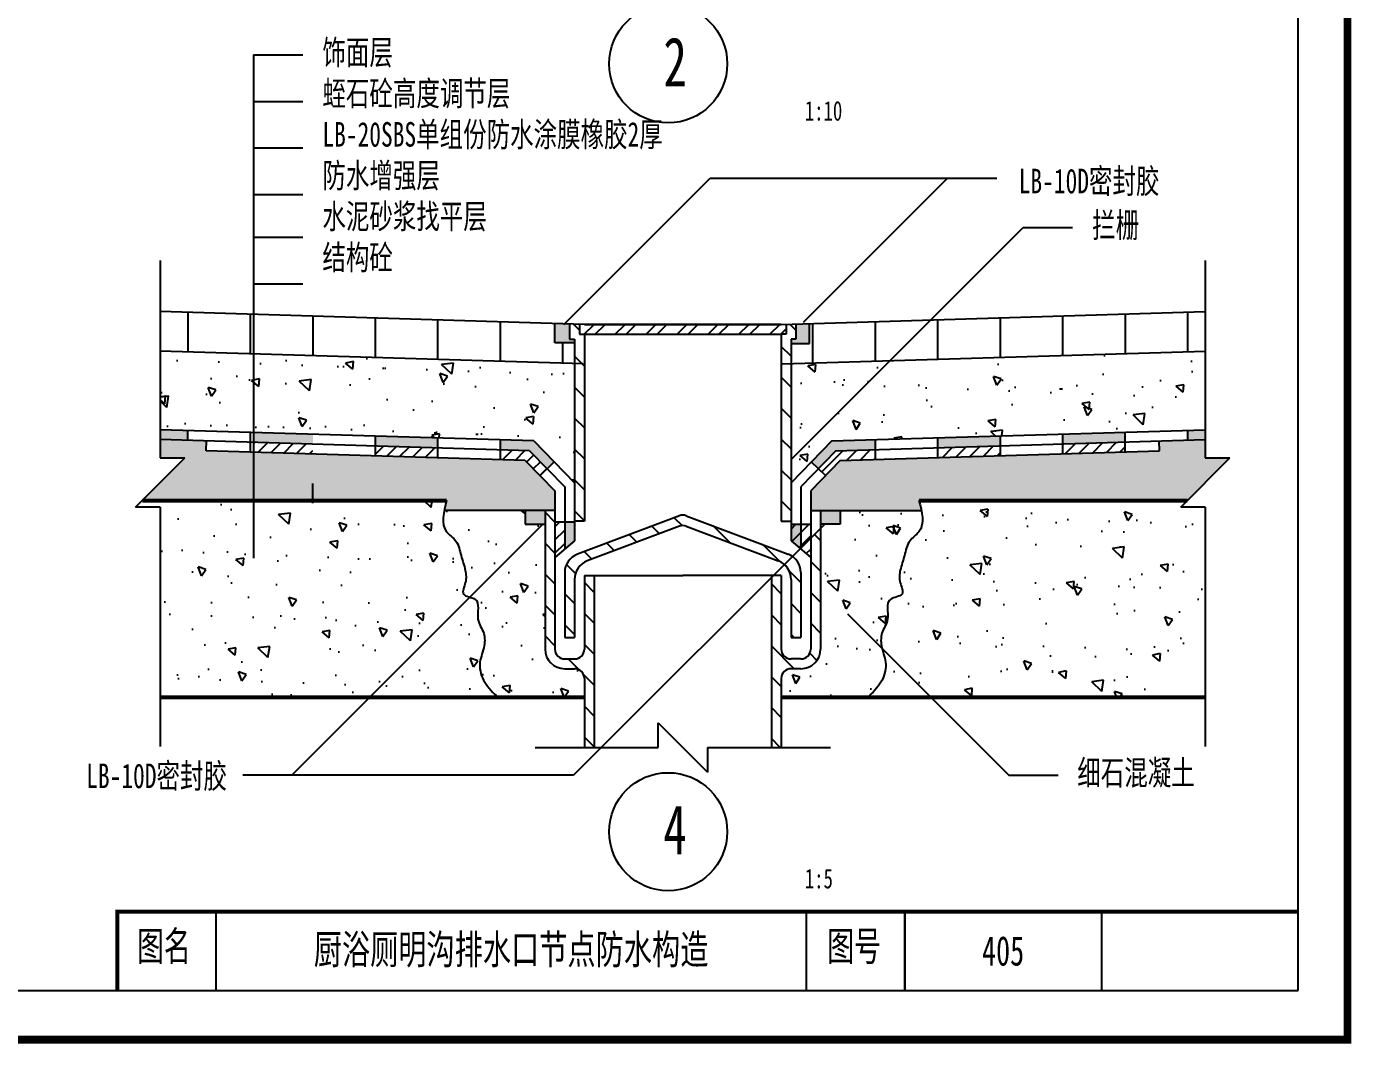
# Model space of a CAD drawing. Extents: x -1435 to -294, y -762 to 85.
# Drawn here: x -1299.1 to -1164.4, y -111.8 to -8.5 of the extents above; entities that cross this region are included whole.
import ezdxf

# ---------------------------------------------------------------- set-up
doc = ezdxf.new("R2010")
doc.units = 0
doc.layers.get('0').update_dxf_attribs({"linetype": 'CONTINUOUS'})
doc.styles.get("Standard").update_dxf_attribs({"font": 'SimSun.ttf', "width": 0.7, "height": 2.5})
pattern_1 = [(140, (-1035, 447.404), (0.79695, 9.10923), [0.9525, -10.4775]), (85, (-1035, 447.404), (-9.55283, -1.76214), [0.762, -8.382]), (190.451, (-1034.934, 448.163), (-8.75583, 7.34713), [0.8095, -8.9045]), (136.1842, (-1037.54, 447.404), (2.10212, 13.55395), [1.42875, -15.71625]), (186.6356, (-1037.365, 448.533), (-12.37128, 11.8702), [1.21425, -13.35675]), (81.184, (-1037.54, 447.404), (-12.37126, 11.87023), [1.143, -12.573]), (111, (-1036.905, 448.674), (5.11328, 7.58074), [0.9525, -10.4775]), (56, (-1036.905, 448.674), (-9.2094, 3.0901), [0.762, -8.382]), (161.4514, (-1036.479, 449.3055), (-4.09614, 10.67082), [0.8095, -8.9045]), (127.5, (-1035, 447.4038), (-4.227752, 0.15443), [0, -8.2804, 0, -8.509, 0, -8.41375]), (97.5, (-1035, 447.404), (-5.00903, 3.340983), [0, -4.8514, 0, -8.0899, 0, -3.20675]), (57.5, (-1035, 444.5717), (0.286437, 6.77953), [0, -3.175, 0, -9.906, 0, -13.1445]), (47.5, (-1035, 443.3017), (-1.271325, 7.40646), [0, -4.1275, 0, -6.5786, 0, -9.3345])]
pattern_2 = [(45, (-1035, 447.4038), (-0.6735192, 0.6735192), [])]

msp = doc.modelspace()

# ---------------------------------------------------------------- hatches: boundary and pattern name
h = msp.add_hatch()
h.set_pattern_fill('ANSI31', color=256, scale=2, angle=45, style=0)
h.set_pattern_definition([(90, (-1035, 447.404), (-6.35, 1e-15), [])])
h.paths.add_polyline_path([(-1243.37, -42.72), (-1243.37, -40.62), (-1245.37, -40.62), (-1245.37, -38.66), (-1275.99, -37.74), (-1275.99, -41.74)])
h.paths.add_polyline_path([(-1275.99, -37.74), (-1285.47, -37.45), (-1285.47, -41.46), (-1275.99, -41.74)])
h.paths.add_polyline_path([(-1219.49, -38.66), (-1219.49, -40.68), (-1221.37, -40.68), (-1221.37, -42.72), (-1211.29, -42.42), (-1207.16, -38.29)])
h.paths.add_polyline_path([(-1179.27, -41.46), (-1179.27, -37.45), (-1207.16, -38.29), (-1211.29, -42.42)])
h = msp.add_hatch()
h.set_pattern_fill('STEEL', color=256, scale=0.7, style=0)
h.set_pattern_definition([(45, (-1160, 434.4038), (-1.571545, 1.571545), []), (45, (-1160, 435.515), (-1.571545, 1.571545), [])])
h.paths.add_polyline_path([(-1346.87, -43.73), (-1347.37, -43.75), (-1367.37, -43.75), (-1367.87, -43.73), (-1367.87, -44.75), (-1367.37, -44.75), (-1347.37, -44.75), (-1346.87, -44.75)])
h.paths.add_polyline_path([(-1221.87, -38.73), (-1222.37, -38.75), (-1242.37, -38.75), (-1242.87, -38.73), (-1242.87, -39.75), (-1242.37, -39.75), (-1222.37, -39.75), (-1221.87, -39.75)])
h = msp.add_hatch(color=256)
h.paths.add_polyline_path([(-1245.37, -40.62), (-1243.37, -40.62), (-1243.37, -40.25), (-1243.87, -40.25), (-1243.87, -38.7), (-1245.37, -38.66)])
h.paths.add_polyline_path([(-1219.49, -38.66), (-1220.87, -38.7), (-1220.87, -40.25), (-1221.37, -40.25), (-1221.37, -40.68), (-1219.49, -40.68)])
h.paths.add_polyline_path([(-1216.37, -59.06), (-1216.37, -57.66), (-1218.37, -57.66), (-1218.37, -59.06)])
h.paths.add_polyline_path([(-1246.37, -59.06), (-1246.37, -57.66), (-1248.37, -57.66), (-1248.37, -59.06)])
h = msp.add_hatch()
h.set_pattern_fill('ANSI31', color=256, scale=0.7, angle=90, style=0)
h.set_pattern_definition([(135, (-1035, 447.4038), (-1.571545, -1.571545), [])])
h.paths.add_polyline_path([(-1243.37, -72.76), (-1244.37, -72.76, -0.414214), (-1245.37, -71.76), (-1245.37, -57.66), (-1246.37, -57.66), (-1246.37, -71.75, 0.414214), (-1244.37, -73.75), (-1243.37, -73.75, -0.414214), (-1242.37, -74.75), (-1242.37, -81.75), (-1241.37, -81.75), (-1241.37, -64.28), (-1242.37, -64.28), (-1242.37, -71.76, -0.414214)])
h.paths.add_polyline_path([(-1243.07, -62.1, 0.312183), (-1244.37, -63.98), (-1244.37, -70.59), (-1243.37, -70.59), (-1243.37, -64.67, -0.312183), (-1242.07, -62.8), (-1232.72, -59.27, -0.182182), (-1232.02, -59.27), (-1222.66, -62.8, -0.089799), (-1222.05, -63.16), (-1221.23, -62.34, 0.06218), (-1221.66, -62.1), (-1232.02, -58.2, 0.182182), (-1232.72, -58.2)])
h.paths.add_polyline_path([(-1222.37, -71.76), (-1222.37, -64.28), (-1223.17, -64.28), (-1223.37, -64.48), (-1223.37, -81.75), (-1222.37, -81.75), (-1222.37, -74.75, -0.414214), (-1221.37, -73.75), (-1220.37, -73.75, 0.414214), (-1218.37, -71.75), (-1218.37, -59.48), (-1219.37, -60.48), (-1219.37, -71.76, -0.414214), (-1220.37, -72.76), (-1221.37, -72.76, -0.414214)])
h.paths.add_polyline_path([(-1220.37, -63.98, 0.245243), (-1221.23, -62.34), (-1222.05, -63.16, -0.21632), (-1221.37, -64.67), (-1221.37, -70.59), (-1220.37, -70.59)], flags=17)
h.paths.add_polyline_path([(-1221.37, -40.25), (-1220.87, -40.25), (-1220.87, -38.7), (-1221.87, -38.73), (-1221.87, -39.75), (-1222.37, -39.75), (-1222.37, -58.75), (-1221.37, -58.75)])
h.paths.add_polyline_path([(-1243.37, -58.75), (-1242.37, -58.75), (-1242.37, -39.75), (-1242.87, -39.75), (-1242.87, -38.73), (-1243.87, -38.7), (-1243.87, -40.25), (-1243.37, -40.25)])
h = msp.add_hatch()
h.set_pattern_fill('AR-CONC', color=256, scale=0.05, angle=90, style=0)
h.set_pattern_definition(pattern_1)
edge = h.paths.add_edge_path()
edge.add_line((-1179.27, -76.66), (-1179.27, -57.33))
edge.add_line((-1179.27, -57.33), (-1181.77, -57.33))
edge.add_line((-1181.77, -57.33), (-1181.1, -56.66))
edge.add_line((-1181.1, -56.66), (-1208.37, -56.66))
edge.add_spline(control_points=[(-1208.37, -56.66), (-1208.06, -57.85), (-1207.63, -59.54), (-1209.55, -60.72), (-1209.78, -62.27), (-1210.32, -63.65), (-1210.41, -64.92), (-1209.66, -66.43), (-1212, -66.49), (-1211.18, -68.71), (-1212.32, -70.06), (-1212.25, -71.15), (-1212.12, -71.67), (-1212.12, -71.69)], knot_values=[0, 0, 0, 0, 3.165721, 4.488828, 6.071003, 7.616694, 8.885484, 10.048793, 11.347188, 13.399118, 14.909151, 16.409813, 16.471314, 16.471314, 16.471314, 16.471314], degree=3, periodic=0)
edge.add_line((-1212.12, -71.69), (-1207.14, -76.66))
edge.add_line((-1207.14, -76.66), (-1179.27, -76.66))
edge = h.paths.add_edge_path()
edge.add_line((-1207.14, -76.66), (-1212.12, -71.69))
edge.add_spline(control_points=[(-1212.12, -71.69), (-1211.99, -72.24), (-1211.52, -73.35), (-1212.14, -75.28), (-1213.09, -76.19), (-1213.59, -76.66)], knot_values=[16.471314, 16.471314, 16.471314, 16.471314, 18.135823, 20.007845, 22.068301, 22.068301, 22.068301, 22.068301], degree=3, periodic=0)
edge.add_line((-1213.59, -76.66), (-1207.14, -76.66))
edge = h.paths.add_edge_path()
edge.add_line((-1264.18, -76.66), (-1251.15, -76.66))
edge.add_spline(control_points=[(-1251.15, -76.66), (-1251.65, -76.19), (-1252.6, -75.28), (-1253.22, -73.32), (-1252.53, -71.74), (-1252.42, -70.06), (-1253.56, -68.71), (-1252.86, -66.83), (-1253.8, -66.54), (-1254, -66.48)], knot_values=[10.805227, 10.805227, 10.805227, 10.805227, 12.865684, 14.737706, 16.463716, 17.964378, 19.47441, 21.526341, 22.068301, 22.068301, 22.068301, 22.068301], degree=3, periodic=0)
edge.add_line((-1254, -66.48), (-1264.18, -76.66))
edge = h.paths.add_edge_path()
edge.add_spline(control_points=[(-1254, -66.48), (-1254.27, -66.4), (-1254.97, -66.21), (-1254.33, -64.92), (-1254.42, -63.65), (-1254.96, -62.27), (-1255.19, -60.72), (-1257.11, -59.54), (-1256.68, -57.85), (-1256.37, -56.66)], knot_values=[0, 0, 0, 0, 0.756435, 1.919743, 3.188533, 4.734225, 6.316399, 7.639507, 10.805227, 10.805227, 10.805227, 10.805227], degree=3, periodic=0)
edge.add_line((-1256.37, -56.66), (-1287.3, -56.66))
edge.add_line((-1287.3, -56.66), (-1287.97, -57.33))
edge.add_line((-1287.97, -57.33), (-1285.47, -57.33))
edge.add_line((-1285.47, -57.33), (-1285.47, -76.66))
edge.add_line((-1285.47, -76.66), (-1264.18, -76.66))
edge.add_line((-1264.18, -76.66), (-1254, -66.48))
h.paths.add_polyline_path([(-1247.5, -50.6), (-1243.37, -54.85), (-1243.37, -42.72), (-1275.99, -41.74), (-1275.99, -49.74)])
h.paths.add_polyline_path([(-1275.99, -41.74), (-1285.47, -41.46), (-1285.47, -49.46), (-1275.99, -49.74)])
h.paths.add_polyline_path([(-1221.37, -42.72), (-1221.37, -52.5), (-1211.29, -42.42)], flags=17)
h.paths.add_polyline_path([(-1211.29, -42.42), (-1221.37, -52.5), (-1221.37, -54.85), (-1217.24, -50.6), (-1179.27, -49.46), (-1179.27, -41.46)])
h = msp.add_hatch(color=256)
h.paths.add_polyline_path([(-1275.99, -49.74), (-1275.99, -50.74), (-1269.95, -50.93), (-1269.95, -49.93)])
h.paths.add_polyline_path([(-1282.65, -49.54), (-1285.47, -49.46), (-1285.47, -50.46), (-1282.65, -50.55)])
h.paths.add_polyline_path([(-1263.6, -50.12), (-1263.6, -51.12), (-1257.25, -51.31), (-1257.25, -50.31)])
h.paths.add_polyline_path([(-1250.9, -50.5), (-1250.9, -51.5), (-1247.93, -51.59), (-1246.15, -53.42), (-1245.43, -52.73), (-1247.5, -50.6)])
h.paths.add_polyline_path([(-1244.37, -61.59), (-1243.37, -60.75), (-1243.37, -58.85), (-1244.37, -58.85)])
h.paths.add_polyline_path([(-1220.43, -61.54), (-1220.37, -61.48), (-1220.37, -59.06), (-1221.37, -59.06), (-1221.37, -60.75)])
h.paths.add_polyline_path([(-1218.59, -53.42), (-1216.81, -51.59), (-1212.8, -51.47), (-1212.8, -50.47), (-1217.24, -50.6), (-1219.31, -52.73)])
h.paths.add_polyline_path([(-1200.1, -50.08), (-1206.45, -50.28), (-1206.45, -51.28), (-1200.1, -51.09)])
h.paths.add_polyline_path([(-1193.75, -50.89), (-1187.4, -50.7), (-1187.4, -49.7), (-1193.75, -49.89)])
msp.add_hatch(color=256).paths.add_polyline_path([(-1179.27, -50.46), (-1179.27, -49.46), (-1181.05, -49.51), (-1181.05, -50.51)])
h = msp.add_hatch()
h.set_pattern_fill('AR-SAND', color=256, scale=0.05, style=0)
h.set_pattern_definition([(37.5, (-1035, 447.4038), (-0.0800016, 2.447066), [0, -1.9304, 0, -2.159, 0, -2.06375]), (7.5, (-1035, 447.4038), (2.247616, 3.584126), [0, -1.0414, 0, -1.7399, 0, -0.66675]), (327.5, (-1036.562, 447.4038), (3.954962, 0.007186), [0, -0.635, 0, -2.286, 0, -2.9845]), (317.5, (-1036.562, 447.4038), (3.817782, 1.114647), [0, -0.3175, 0, -1.4986, 0, -1.7145])])
edge = h.paths.add_edge_path()
edge.add_spline(control_points=[(-1256.37, -56.66), (-1256.46, -57), (-1256.54, -57.34), (-1256.61, -57.66)], knot_values=[0, 0, 0, 0, 0.894815, 0.894815, 0.894815, 0.894815], degree=3, periodic=0)
edge.add_line((-1256.61, -57.66), (-1245.37, -57.66))
edge.add_line((-1245.37, -57.66), (-1245.37, -55.66))
edge.add_line((-1245.37, -55.66), (-1248.37, -52.57))
edge.add_line((-1248.37, -52.57), (-1275.99, -51.75))
edge.add_line((-1275.99, -51.75), (-1275.99, -56.66))
edge.add_line((-1275.99, -56.66), (-1256.37, -56.66))
h.paths.add_polyline_path([(-1280.79, -51.6), (-1280.76, -50.6), (-1285.47, -50.46), (-1285.47, -52.33), (-1282.97, -52.33), (-1287.3, -56.66), (-1275.99, -56.66), (-1275.99, -51.75)])
edge = h.paths.add_edge_path()
edge.add_line((-1181.1, -56.66), (-1176.77, -52.33))
edge.add_line((-1176.77, -52.33), (-1179.27, -52.33))
edge.add_line((-1179.27, -52.33), (-1179.27, -50.46))
edge.add_line((-1179.27, -50.46), (-1183.97, -50.6))
edge.add_line((-1183.97, -50.6), (-1183.94, -51.6))
edge.add_line((-1183.94, -51.6), (-1216.37, -52.57))
edge.add_line((-1216.37, -52.57), (-1219.37, -55.66))
edge.add_line((-1219.37, -55.66), (-1219.37, -57.66))
edge.add_line((-1219.37, -57.66), (-1208.13, -57.66))
edge.add_spline(control_points=[(-1208.13, -57.66), (-1208.2, -57.34), (-1208.28, -57), (-1208.37, -56.66)], knot_values=[0, 0, 0, 0, 0.894815, 0.894815, 0.894815, 0.894815], degree=3, periodic=0)
edge.add_line((-1208.37, -56.66), (-1181.1, -56.66))
h = msp.add_hatch()
h.set_pattern_fill('ANSI31', color=256, scale=0.3, style=0)
h.set_pattern_definition(pattern_2)
h.paths.add_polyline_path([(-1244.37, -58.85), (-1245.37, -58.85), (-1245.37, -62.44), (-1244.37, -61.59)])
h.paths.add_polyline_path([(-1220.37, -59.06), (-1221.37, -59.06), (-1221.37, -60.75), (-1220.43, -61.54), (-1220.37, -61.48)])
h.paths.add_polyline_path([(-1248.37, -52.57), (-1246.87, -54.12), (-1246.15, -53.42), (-1247.93, -51.59), (-1250.9, -51.5), (-1250.9, -52.5)])
h.paths.add_polyline_path([(-1263.6, -51.12), (-1263.6, -52.12), (-1257.25, -52.31), (-1257.25, -51.31)])
h.paths.add_polyline_path([(-1275.99, -50.74), (-1275.99, -51.75), (-1269.95, -51.93), (-1269.95, -50.93)])
h.paths.add_polyline_path([(-1212.8, -52.47), (-1212.8, -51.47), (-1216.81, -51.59), (-1218.59, -53.42), (-1217.87, -54.12), (-1216.37, -52.57)])
h.paths.add_polyline_path([(-1200.1, -52.09), (-1200.1, -51.09), (-1206.45, -51.28), (-1206.45, -52.28)])
h.paths.add_polyline_path([(-1187.4, -51.7), (-1187.4, -50.7), (-1193.75, -50.89), (-1193.75, -51.9)])
h = msp.add_hatch()
h.set_pattern_fill('AR-CONC', color=256, scale=0.05, angle=90, style=0)
h.set_pattern_definition(pattern_1)
edge = h.paths.add_edge_path()
edge.add_line((-1246.37, -59.06), (-1246.58, -59.06))
edge.add_line((-1246.58, -59.06), (-1254, -66.48))
edge.add_spline(control_points=[(-1254, -66.48), (-1253.8, -66.54), (-1252.86, -66.83), (-1253.56, -68.71), (-1252.42, -70.06), (-1252.53, -71.74), (-1253.22, -73.32), (-1252.6, -75.28), (-1251.65, -76.19), (-1251.15, -76.66)], knot_values=[10.805227, 10.805227, 10.805227, 10.805227, 11.347188, 13.399118, 14.909151, 16.409813, 18.135823, 20.007845, 22.068301, 22.068301, 22.068301, 22.068301], degree=3, periodic=0)
edge.add_line((-1251.15, -76.66), (-1242.37, -76.66))
edge.add_line((-1242.37, -76.66), (-1242.37, -74.75))
edge.add_arc((-1243.37, -74.75), 1, 0, 90)
edge.add_line((-1243.37, -73.75), (-1244.37, -73.75))
edge.add_arc((-1244.37, -71.75), 2, 180, 270, ccw=False)
edge.add_line((-1246.37, -71.75), (-1246.37, -59.06))
edge = h.paths.add_edge_path()
edge.add_spline(control_points=[(-1256.61, -57.66), (-1256.78, -58.49), (-1256.83, -59.72), (-1255.19, -60.72), (-1254.96, -62.27), (-1254.42, -63.65), (-1254.33, -64.92), (-1254.97, -66.21), (-1254.27, -66.4), (-1254, -66.48)], knot_values=[0.894815, 0.894815, 0.894815, 0.894815, 3.165721, 4.488828, 6.071003, 7.616694, 8.885484, 10.048793, 10.805227, 10.805227, 10.805227, 10.805227], degree=3, periodic=0)
edge.add_line((-1254, -66.48), (-1246.58, -59.06))
edge.add_line((-1246.58, -59.06), (-1248.37, -59.06))
edge.add_line((-1248.37, -59.06), (-1248.37, -57.66))
edge.add_line((-1248.37, -57.66), (-1256.61, -57.66))
edge = h.paths.add_edge_path()
edge.add_line((-1208.13, -57.66), (-1216.37, -57.66))
edge.add_line((-1216.37, -57.66), (-1216.37, -59.06))
edge.add_line((-1216.37, -59.06), (-1217.95, -59.06))
edge.add_line((-1217.95, -59.06), (-1218.37, -59.48))
edge.add_line((-1218.37, -59.48), (-1218.37, -71.75))
edge.add_arc((-1220.37, -71.75), 2, -90, 0, ccw=False)
edge.add_line((-1220.37, -73.75), (-1221.37, -73.75))
edge.add_arc((-1221.37, -74.75), 1, 90, 180)
edge.add_line((-1222.37, -74.75), (-1222.37, -76.66))
edge.add_line((-1222.37, -76.66), (-1213.59, -76.66))
edge.add_spline(control_points=[(-1213.59, -76.66), (-1213.09, -76.19), (-1212.14, -75.28), (-1211.52, -73.32), (-1212.21, -71.74), (-1212.32, -70.06), (-1211.18, -68.71), (-1212, -66.49), (-1209.66, -66.43), (-1210.41, -64.92), (-1210.32, -63.65), (-1209.78, -62.27), (-1209.55, -60.72), (-1207.91, -59.72), (-1207.96, -58.49), (-1208.13, -57.66)], knot_values=[0.894815, 0.894815, 0.894815, 0.894815, 2.955271, 4.827293, 6.553303, 8.053965, 9.563997, 11.615928, 12.914323, 14.077631, 15.346421, 16.892113, 18.474288, 19.797395, 22.068301, 22.068301, 22.068301, 22.068301], degree=3, periodic=0)
h = msp.add_hatch()
h.set_pattern_fill('ANSI31', color=256, scale=0.3, style=0)
h.set_pattern_definition(pattern_2)
h.paths.add_polyline_path([(-1220.37, -61.48), (-1219.37, -60.48), (-1219.37, -59.06), (-1220.37, -59.06)])
h.paths.add_polyline_path([(-1220.37, -61.48), (-1220.37, -61.59), (-1219.37, -62.44), (-1219.37, -60.48)])

# ---------------------------------------------------------------- linework, layer by layer
for p, q in [((-1169.82, -106.45), (-1169.82, 79.55)), ((-1275.99, -11.35), (-1275.99, -62.51)), ((-1275.99, -11.35), (-1270.99, -11.35)), ((-1275.99, -16.08), (-1270.99, -16.08)), ((-1275.99, -20.81), (-1270.99, -20.81)), ((-1244.45, -38.75), (-1229.6, -23.9)), ((-1229.6, -23.9), (-1200.47, -23.9)), ((-1220.11, -38.54), (-1205.47, -23.9)), ((-1275.99, -25.54), (-1270.99, -25.54)), ((-1221.37, -52.5), (-1197.77, -28.9)), ((-1197.77, -28.9), (-1192.77, -28.9)), ((-1275.99, -29.89), (-1270.99, -29.89)), ((-1285.47, -32.25), (-1285.47, -52.33)), ((-1179.27, -32.25), (-1179.27, -52.33)), ((-1275.99, -34.62), (-1270.99, -34.62)), ((-1242.37, -38.75), (-1285.47, -37.45)), ((-1222.37, -38.75), (-1179.27, -37.45)), ((-1245.37, -40.62), (-1245.37, -38.66)), ((-1243.87, -38.7), (-1243.87, -40.25)), ((-1242.87, -38.73), (-1242.87, -39.75)), ((-1242.37, -38.75), (-1222.37, -38.75)), ((-1222.37, -38.75), (-1242.37, -38.75)), ((-1221.87, -38.73), (-1221.87, -39.75)), ((-1220.87, -38.7), (-1220.87, -40.25)), ((-1219.49, -40.68), (-1219.49, -38.66)), ((-1243.87, -40.25), (-1243.37, -40.25)), ((-1243.37, -40.25), (-1243.37, -60.75)), ((-1242.87, -39.75), (-1242.37, -39.75)), ((-1242.37, -39.75), (-1222.37, -39.75)), ((-1242.37, -39.75), (-1242.37, -58.75)), ((-1242.37, -39.75), (-1242.37, -56.75)), ((-1221.87, -39.75), (-1222.37, -39.75)), ((-1222.37, -39.75), (-1222.37, -58.75)), ((-1221.37, -40.25), (-1221.37, -60.75)), ((-1220.87, -40.25), (-1221.37, -40.25)), ((-1242.49, -42.75), (-1285.47, -41.46)), ((-1243.37, -40.62), (-1245.37, -40.62)), ((-1222.25, -42.75), (-1179.27, -41.46)), ((-1221.37, -40.68), (-1219.49, -40.68)), ((-1247.5, -50.6), (-1285.47, -49.46)), ((-1282.65, -50.55), (-1282.65, -49.54)), ((-1276.3, -50.74), (-1276.3, -49.74)), ((-1217.24, -50.6), (-1179.27, -49.46)), ((-1187.4, -50.7), (-1187.4, -49.7)), ((-1181.05, -50.51), (-1181.05, -49.51)), ((-1247.93, -51.59), (-1285.47, -50.46)), ((-1280.79, -51.6), (-1280.76, -50.6)), ((-1276.3, -51.74), (-1276.3, -50.74)), ((-1263.6, -51.12), (-1263.6, -50.12)), ((-1263.6, -52.12), (-1263.6, -51.12)), ((-1257.25, -51.31), (-1257.25, -50.31)), ((-1250.9, -51.5), (-1250.9, -50.5)), ((-1247.5, -50.6), (-1243.37, -54.85)), ((-1217.24, -50.6), (-1221.37, -54.85)), ((-1216.81, -51.59), (-1179.27, -50.46)), ((-1212.8, -51.47), (-1212.8, -50.47)), ((-1206.45, -51.28), (-1206.45, -50.28)), ((-1200.1, -51.09), (-1200.1, -50.08)), ((-1200.1, -52.09), (-1200.1, -51.09)), ((-1193.75, -50.89), (-1193.75, -49.89)), ((-1193.75, -51.9), (-1193.75, -50.89)), ((-1187.4, -51.7), (-1187.4, -50.7)), ((-1183.94, -51.6), (-1183.97, -50.6)), ((-1287.97, -57.33), (-1282.97, -52.33)), ((-1285.47, -52.33), (-1282.97, -52.33)), ((-1248.37, -52.57), (-1280.79, -51.6)), ((-1257.25, -52.31), (-1257.25, -51.31)), ((-1250.9, -52.5), (-1250.9, -51.5)), ((-1247.93, -51.59), (-1244.37, -55.26)), ((-1216.81, -51.59), (-1220.37, -55.26)), ((-1216.37, -52.57), (-1183.94, -51.6)), ((-1212.8, -52.47), (-1212.8, -51.47)), ((-1206.45, -52.28), (-1206.45, -51.28)), ((-1181.77, -57.33), (-1176.77, -52.33)), ((-1179.27, -52.33), (-1176.77, -52.33)), ((-1248.37, -52.57), (-1245.37, -55.66)), ((-1246.87, -54.12), (-1245.43, -52.73)), ((-1216.37, -52.57), (-1219.37, -55.66)), ((-1217.87, -54.12), (-1219.31, -52.73)), ((-1269.95, -55.93), (-1269.95, -54.93)), ((-1269.95, -56.93), (-1269.95, -55.93)), ((-1245.37, -55.66), (-1245.37, -71.76)), ((-1244.37, -55.26), (-1244.37, -61.59)), ((-1220.37, -55.26), (-1220.37, -61.59)), ((-1219.37, -55.66), (-1219.37, -71.76)), ((-1285.47, -57.33), (-1287.97, -57.33)), ((-1256.37, -56.66), (-1287.3, -56.66)), ((-1285.47, -57.33), (-1285.47, -81.66)), ((-1245.37, -57.66), (-1256.61, -57.66)), ((-1248.37, -57.66), (-1248.37, -59.06)), ((-1246.37, -57.66), (-1246.37, -71.75)), ((-1219.37, -57.66), (-1208.13, -57.66)), ((-1218.37, -57.66), (-1218.37, -71.75)), ((-1216.37, -57.66), (-1216.37, -59.06)), ((-1208.37, -56.66), (-1181.1, -56.66)), ((-1179.27, -57.33), (-1181.77, -57.33)), ((-1179.27, -57.33), (-1179.27, -81.66)), ((-1246.58, -59.06), (-1272.09, -84.57)), ((-1248.37, -59.06), (-1246.37, -59.06)), ((-1243.37, -58.85), (-1245.37, -58.85)), ((-1217.95, -59.06), (-1243.46, -84.57)), ((-1242.37, -58.75), (-1243.37, -58.75)), ((-1232.72, -58.2), (-1243.07, -62.1)), ((-1232.02, -58.2), (-1221.66, -62.1)), ((-1222.37, -58.75), (-1221.37, -58.75)), ((-1221.37, -59.06), (-1219.37, -59.06)), ((-1216.37, -59.06), (-1218.37, -59.06)), ((-1232.72, -59.27), (-1242.07, -62.8)), ((-1232.02, -59.27), (-1222.66, -62.8)), ((-1243.37, -60.75), (-1245.37, -62.44)), ((-1221.37, -60.75), (-1219.37, -62.44)), ((-1244.37, -63.98), (-1244.37, -70.59)), ((-1242.37, -64.28), (-1232.37, -64.28)), ((-1242.37, -64.28), (-1242.37, -71.76)), ((-1241.37, -64.28), (-1241.37, -81.75)), ((-1222.37, -64.28), (-1232.37, -64.28)), ((-1223.37, -64.28), (-1223.37, -81.75)), ((-1222.37, -64.28), (-1222.37, -71.76)), ((-1220.37, -63.98), (-1220.37, -70.59)), ((-1243.37, -64.67), (-1243.37, -70.59)), ((-1221.37, -64.67), (-1221.37, -70.59)), ((-1215.63, -68.18), (-1199.24, -84.57)), ((-1244.37, -70.59), (-1243.37, -70.59)), ((-1221.37, -70.59), (-1220.37, -70.59)), ((-1244.37, -72.76), (-1243.37, -72.76)), ((-1244.37, -72.76), (-1244.37, -72.76)), ((-1244.37, -73.75), (-1243.37, -73.75)), ((-1220.37, -72.76), (-1221.37, -72.76)), ((-1220.37, -73.75), (-1221.37, -73.75)), ((-1220.37, -72.76), (-1220.37, -72.76)), ((-1242.37, -74.75), (-1242.37, -81.75)), ((-1222.37, -74.75), (-1222.37, -81.75)), ((-1242.37, -76.66), (-1285.47, -76.66)), ((-1222.37, -76.66), (-1179.27, -76.66)), ((-1234.87, -79.25), (-1229.87, -84.25)), ((-1234.87, -81.75), (-1234.87, -79.25)), ((-1247.37, -81.75), (-1234.87, -81.75)), ((-1229.87, -81.75), (-1217.37, -81.75)), ((-1229.87, -81.75), (-1229.87, -84.25)), ((-1243.46, -84.57), (-1277.09, -84.57)), ((-1199.24, -84.57), (-1194.24, -84.57)), ((-1289.82, -98.45), (-1289.82, -106.45)), ((-1279.82, -98.45), (-1279.82, -106.45)), ((-1219.82, -98.45), (-1219.82, -106.45)), ((-1209.82, -98.45), (-1209.82, -106.45)), ((-1189.82, -98.45), (-1189.82, -106.45)), ((-1419.82, -106.45), (-1169.82, -106.45))]:
    msp.add_line(p, q)
for points, const_width in [([(-1434.82, -111.45), (-1164.82, -111.45), (-1164.82, 84.55), (-1434.82, 84.55), (-1434.82, -111.45)], 0.8), ([(-1287.3, -56.66), (-1256.37, -56.66)], 0.4), ([(-1181.1, -56.66), (-1208.37, -56.66)], 0.4), ([(-1242.37, -76.66), (-1285.47, -76.66)], 0.4), ([(-1222.37, -76.66), (-1179.27, -76.66)], 0.4), ([(-1169.82, -98.45), (-1289.82, -98.45), (-1289.82, -106.45)], 0.4), ([(-1279.82, -106.45), (-1279.82, -98.45)], 0.2), ([(-1219.82, -106.45), (-1219.82, -98.45)], 0.2), ([(-1209.82, -98.45), (-1209.82, -106.45)], 0.2), ([(-1189.82, -106.45), (-1189.82, -98.45)], 0.2)]:
    msp.add_lwpolyline(points, dxfattribs=dict(const_width=const_width))
for centre in [(-1233.85, -12.27), (-1233.85, -90.32)]:
    msp.add_circle(centre, 6)
for centre, radius, start, end in [((-1232.37, -59.14), 1, 69.35, 110.65), ((-1232.37, -60.21), 1, 69.35, 110.65), ((-1242.37, -63.98), 2, 110.65, 180), ((-1241.37, -64.67), 2, 110.65, 180), ((-1223.37, -64.67), 2, 0, 69.35), ((-1222.37, -63.98), 2, 0, 69.35), ((-1244.37, -71.76), 1, 270, 270), ((-1220.37, -71.76), 1, 270, 270), ((-1244.37, -71.75), 2, 180, 270), ((-1244.37, -71.76), 1, 180, 270), ((-1243.37, -71.76), 1, 270, 0), ((-1221.37, -71.76), 1, 180, 270), ((-1220.37, -71.75), 2, 270, 0), ((-1220.37, -71.76), 1, 270, 0), ((-1243.37, -74.75), 1, 0, 90), ((-1221.37, -74.75), 1, 90, 180)]:
    msp.add_arc(centre, radius, start, end)
for points in [[(-1256.37, -56.66), (-1256.37, -59.83), (-1255.43, -60.77), (-1254.9, -62.25), (-1254.47, -63.74), (-1254.47, -65.01), (-1254.65, -66.16), (-1253.47, -66.7), (-1253.18, -68.73), (-1252.6, -70.13), (-1252.6, -71.63), (-1253, -73.31), (-1252.5, -75.11), (-1251.15, -76.66)], [(-1208.37, -56.66), (-1208.37, -59.83), (-1209.3, -60.77), (-1209.84, -62.25), (-1210.27, -63.74), (-1210.27, -65.01), (-1210.09, -66.16), (-1211.27, -66.7), (-1211.56, -68.73), (-1212.13, -70.13), (-1212.13, -71.63), (-1211.74, -73.31), (-1212.24, -75.11), (-1213.59, -76.66)]]:
    msp.add_spline(points, degree=3)

# ---------------------------------------------------------------- texts
for s, insert, char_height, width, attachment_point in [('饰面层\\P蛭石砼高度调节层\\PLB-20SBS单组份防水涂膜橡胶2厚\\P防水增强层\\P水泥砂浆找平层\\P结构砼', (-1268.99, -9.85), 2.5, 50, 1), ('2', (-1234.34, -9.57), 5, 2.34, 1), ('1:10', (-1219.97, -16.04), 2, 12, 1), ('LB-10D密封胶', (-1183.93, -25.72), 2.5, 101.1967, 9), ('拦栅', (-1190.77, -27.4), 2.5, 50, 1), ('LB-10D密封胶', (-1278.69, -86.18), 2.5, 91.4277, 9), ('细石混凝土', (-1192.28, -83.07), 2.5, 50.0329, 1), ('4', (-1234.34, -87.61), 5, 2.34, 1), ('1:5', (-1219.97, -94.08), 2, 12, 1), ('\\fTxt|b0|i0|c134|p2;图名', (-1287.83, -100.45), 3, 18.801, 1), ('厨浴厕明沟排水口节点防水构造', (-1249.82, -102.45), 3, 60, 5), ('\\fTxt|b0|i0|c134|p2;图号', (-1217.69, -100.45), 3, 18.801, 1), ('405', (-1199.82, -102.45), 3, 20, 5)]:
    msp.add_mtext(s, dxfattribs=dict(insert=insert, char_height=char_height, width=width, attachment_point=attachment_point))

doc.saveas('drawing.dxf')
